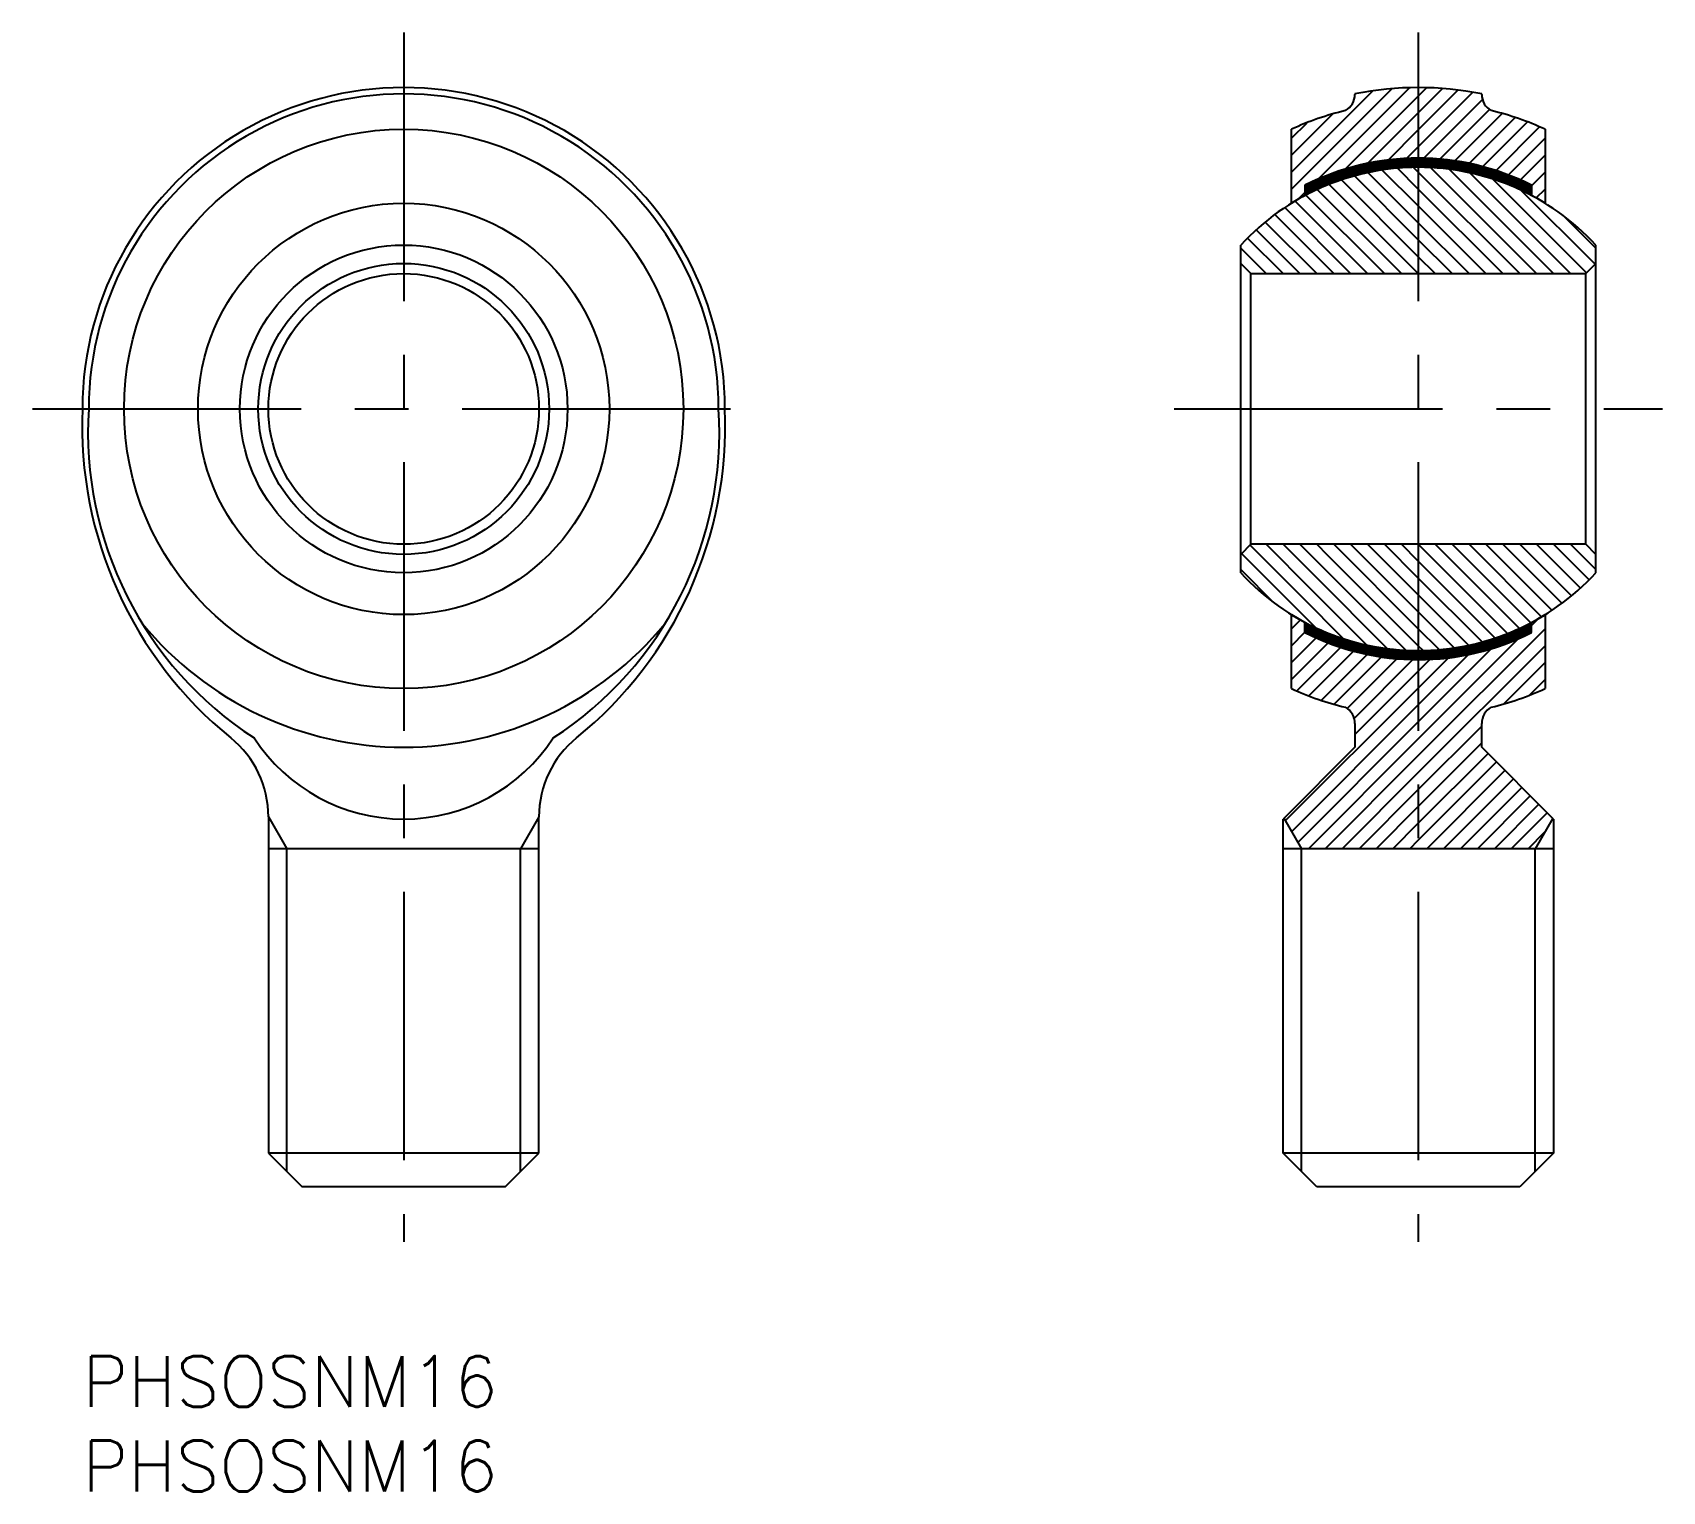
# Model space of a CAD drawing. Extents: x -2.9 to 93.4, y -8 to 78.2.
import ezdxf

# ---------------------------------------------------------------- set-up
doc = ezdxf.new("R2010")
doc.units = 0
doc.header["$LTSCALE"] = 0.5
doc.linetypes.add('CENTER', pattern=[50.8, 31.75, -6.35, 6.35, -6.35])
for name, color, linetype in [('MSM_CENTER', 1, 'CENTER'), ('MSM_CONTINUOUS', 7, 'CONTINUOUS'), ('MSM_NARROW', 5, 'CONTINUOUS'), ('MSM_PART_NUMBER', 7, 'CONTINUOUS')]:
    doc.layers.add(name, color=color, linetype=linetype)
doc.styles.get("Standard").update_dxf_attribs({"font": 'txt.shx', "height": 3, "bigfont": 'bigfont.shx'})

msp = doc.modelspace()

# ---------------------------------------------------------------- linework, layer by layer
at = {"layer": 'MSM_CENTER'}
for p, q in [((19, 78.25), (19, 6.75)), ((79, 78.25), (79, 6.75)), ((-2.945, 56), (40.945, 56)), ((64.565, 56), (93.435, 56))]:
    msp.add_line(p, q, dxfattribs=at)
at = {"layer": 'MSM_CONTINUOUS'}
for p, q in [((75.25, 74.626), (75.25, 74.6)), ((82.75, 74.6), (82.75, 74.626)), ((71.5, 68.161), (71.5, 72.538)), ((86.5, 72.538), (86.5, 68.161)), ((72.299, 69.228), (72.299, 68.622)), ((85.699, 69.228), (85.699, 68.622)), ((68.5, 46.311), (68.5, 65.689)), ((89.5, 46.311), (89.5, 65.689)), ((68.5, 64.6), (69.1, 64)), ((88.9, 64), (89.5, 64.6)), ((69.1, 64), (88.9, 64)), ((69.1, 48), (69.1, 64)), ((88.9, 48), (88.9, 64)), ((69.1, 48), (68.5, 47.4)), ((88.9, 48), (69.1, 48)), ((89.5, 47.4), (88.9, 48)), ((71.5, 39.462), (71.5, 43.839)), ((72.299, 42.772), (72.299, 43.378)), ((85.699, 42.772), (85.699, 43.378)), ((86.5, 43.839), (86.5, 39.462)), ((75.25, 37.4), (75.25, 36)), ((82.75, 36), (82.75, 37.4)), ((75.25, 36), (71, 31.75)), ((87, 31.75), (82.75, 36)), ((11, 31.888), (11, 12)), ((27, 12), (27, 31.888)), ((71, 12), (71, 31.75)), ((87, 31.75), (87, 12)), ((27, 30), (11, 30)), ((87, 30), (71, 30)), ((11, 12), (13, 10)), ((27, 12), (11, 12)), ((25, 10), (27, 12)), ((73, 10), (71, 12)), ((87, 12), (71, 12)), ((87, 12), (85, 10)), ((25, 10), (13, 10)), ((85, 10), (73, 10))]:
    msp.add_line(p, q, dxfattribs=at)
for radius in [16.538, 12.161, 9.689, 8.6, 8]:
    msp.add_circle((19, 56), radius, dxfattribs=at)
for centre, radius, start, end in [((19, 56), 19, 359.98885, 180.01115), ((19, 56), 18.626, 359.98863, 180.01137), ((74.15, 74.6), 1.1, 299.20201, 0), ((79, 56), 19, 78.61689, 101.38311), ((83.85, 74.6), 1.1, 180, 240.79799), ((79, 56), 18.159, 103.74046, 114.39387), ((79, 56), 18.159, 65.60613, 76.25954), ((78.999, 56.003), 14.825, 63.13182, 116.86818), ((79, 56), 14.287, 42.70055, 137.29945), ((79, 56), 14.287, 58.33617, 121.66383), ((23.77, 55.021), 23.79, 177.65042, 230.94418), ((21.889, 54.633), 21.558, 176.37325, 237.02428), ((16.111, 54.633), 21.558, 302.97572, 3.62675), ((14.23, 55.021), 23.79, 309.05582, 2.34958), ((79, 56), 14.288, 222.70055, 317.29945), ((79, 56), 14.288, 238.33617, 301.66383), ((19, 56), 20, 219.41517, 320.58483), ((78.999, 55.997), 14.825, 243.13182, 296.86818), ((79, 56), 18.159, 245.60613, 256.25954), ((79, 56), 18.159, 283.74046, 294.39387), ((74.15, 37.4), 1.1, 360, 60.79799), ((83.85, 37.4), 1.1, 119.20201, 180), ((5, 31.888), 6, 360, 50.94418), ((19, 42.309), 10.556, 213.08024, 326.91976), ((33, 31.888), 6, 129.05582, 180)]:
    msp.add_arc(centre, radius, start, end, dxfattribs=at)
at = {"layer": 'MSM_NARROW'}
for p, q in [((71.499, 69), (77.429, 74.93)), ((71.499, 70), (76.304, 74.805)), ((73.101, 69.602), (78.486, 74.987)), ((74.679, 70.181), (78.999, 74.5)), ((78.999, 74.5), (79.487, 74.988)), ((78.999, 73.5), (80.438, 74.94)), ((78.999, 72.5), (81.347, 74.848)), ((78.999, 71.5), (82.218, 74.719)), ((79.319, 70.82), (82.796, 74.297)), ((71.499, 71), (73.937, 73.438)), ((76.023, 70.525), (78.999, 73.5)), ((80.268, 70.769), (83.209, 73.71)), ((81.165, 70.666), (83.963, 73.465)), ((71.499, 72), (72.423, 72.924)), ((77.215, 70.716), (78.999, 72.5)), ((82.016, 70.517), (84.727, 73.229)), ((82.825, 70.326), (85.464, 72.965)), ((83.596, 70.097), (86.175, 72.676)), ((78.309, 70.81), (78.999, 71.5)), ((84.333, 69.834), (86.499, 72)), ((75.393, 69.823), (75.393, 70.379)), ((75.499, 69.849), (75.499, 70.404)), ((75.605, 69.876), (75.605, 70.43)), ((75.711, 69.902), (75.711, 70.455)), ((75.817, 69.929), (75.817, 70.48)), ((75.923, 69.955), (75.923, 70.506)), ((76.029, 69.975), (76.029, 70.526)), ((76.135, 69.996), (76.135, 70.545)), ((76.241, 70.016), (76.241, 70.565)), ((76.347, 70.037), (76.347, 70.584)), ((76.453, 70.057), (76.453, 70.604)), ((76.559, 70.077), (76.559, 70.623)), ((76.665, 70.098), (76.665, 70.643)), ((76.771, 70.113), (76.771, 70.658)), ((76.878, 70.128), (76.878, 70.672)), ((76.984, 70.142), (76.984, 70.686)), ((77.09, 70.157), (77.09, 70.7)), ((77.196, 70.171), (77.196, 70.714)), ((77.302, 70.186), (77.302, 70.728)), ((77.408, 70.2), (77.408, 70.742)), ((77.514, 70.211), (77.514, 70.752)), ((77.62, 70.22), (77.62, 70.761)), ((77.726, 70.228), (77.726, 70.769)), ((77.832, 70.237), (77.832, 70.777)), ((77.938, 70.246), (77.938, 70.786)), ((78.044, 70.254), (78.044, 70.794)), ((78.15, 70.263), (78.15, 70.802)), ((78.256, 70.27), (78.256, 70.809)), ((78.362, 70.273), (78.362, 70.812)), ((78.469, 70.276), (78.469, 70.815)), ((78.575, 70.278), (78.575, 70.817)), ((78.681, 70.281), (78.681, 70.82)), ((78.787, 70.284), (78.787, 70.823)), ((78.893, 70.287), (78.893, 70.826)), ((78.999, 70.29), (78.999, 70.828)), ((79.105, 70.287), (79.105, 70.826)), ((79.211, 70.284), (79.211, 70.823)), ((79.317, 70.281), (79.317, 70.82)), ((79.423, 70.278), (79.423, 70.817)), ((79.529, 70.276), (79.529, 70.815)), ((79.635, 70.273), (79.635, 70.812)), ((79.741, 70.27), (79.741, 70.809)), ((79.847, 70.263), (79.847, 70.802)), ((79.953, 70.254), (79.953, 70.794)), ((80.06, 70.246), (80.06, 70.786)), ((80.166, 70.237), (80.166, 70.777)), ((80.272, 70.228), (80.272, 70.769)), ((80.378, 70.22), (80.378, 70.761)), ((80.484, 70.211), (80.484, 70.752)), ((80.59, 70.2), (80.59, 70.742)), ((80.696, 70.186), (80.696, 70.728)), ((80.802, 70.171), (80.802, 70.714)), ((80.908, 70.157), (80.908, 70.7)), ((81.014, 70.142), (81.014, 70.686)), ((81.12, 70.128), (81.12, 70.672)), ((81.226, 70.113), (81.226, 70.658)), ((81.332, 70.098), (81.332, 70.643)), ((81.438, 70.077), (81.438, 70.623)), ((81.544, 70.057), (81.544, 70.604)), ((81.651, 70.037), (81.651, 70.584)), ((81.757, 70.016), (81.757, 70.565)), ((81.863, 69.996), (81.863, 70.545)), ((81.969, 69.975), (81.969, 70.526)), ((82.075, 69.955), (82.075, 70.506)), ((82.181, 69.929), (82.181, 70.48)), ((82.287, 69.902), (82.287, 70.455)), ((82.393, 69.876), (82.393, 70.43)), ((82.499, 69.849), (82.499, 70.404)), ((82.605, 69.823), (82.605, 70.379)), ((85.04, 69.541), (86.499, 71)), ((72.741, 68.841), (72.741, 69.438)), ((72.847, 68.894), (72.847, 69.488)), ((72.953, 68.947), (72.953, 69.538)), ((73.059, 68.995), (73.059, 69.585)), ((73.165, 69.041), (73.165, 69.628)), ((73.271, 69.086), (73.271, 69.672)), ((73.377, 69.132), (73.377, 69.716)), ((73.483, 69.178), (73.483, 69.76)), ((73.589, 69.224), (73.589, 69.803)), ((73.696, 69.269), (73.696, 69.847)), ((73.802, 69.309), (73.802, 69.885)), ((73.908, 69.348), (73.908, 69.923)), ((74.014, 69.387), (74.014, 69.96)), ((74.12, 69.426), (74.12, 69.997)), ((74.226, 69.465), (74.226, 70.035)), ((74.332, 69.504), (74.332, 70.072)), ((74.438, 69.542), (74.438, 70.109)), ((78.999, 65), (74.453, 69.545)), ((74.544, 69.575), (74.544, 70.141)), ((74.65, 69.608), (74.65, 70.172)), ((74.756, 69.64), (74.756, 70.203)), ((74.862, 69.673), (74.862, 70.234)), ((74.968, 69.705), (74.968, 70.266)), ((75.074, 69.738), (75.074, 70.297)), ((75.18, 69.77), (75.18, 70.328)), ((78.999, 66), (75.22, 69.779)), ((75.287, 69.797), (75.287, 70.354)), ((78.999, 67), (76.025, 69.974)), ((78.999, 68), (76.872, 70.126)), ((78.999, 69), (77.767, 70.232)), ((78.999, 70), (78.717, 70.282)), ((84.999, 64), (78.999, 70)), ((85.999, 64), (79.729, 70.27)), ((86.999, 64), (80.832, 70.167)), ((87.999, 64), (82.038, 69.961)), ((82.711, 69.797), (82.711, 70.354)), ((82.817, 69.77), (82.817, 70.328)), ((82.923, 69.738), (82.923, 70.297)), ((83.029, 69.705), (83.029, 70.266)), ((83.135, 69.673), (83.135, 70.234)), ((83.241, 69.64), (83.241, 70.203)), ((83.348, 69.608), (83.348, 70.172)), ((88.949, 64.05), (83.412, 69.587)), ((83.454, 69.575), (83.454, 70.141)), ((83.56, 69.542), (83.56, 70.109)), ((83.666, 69.504), (83.666, 70.072)), ((83.772, 69.465), (83.772, 70.035)), ((83.878, 69.426), (83.878, 69.997)), ((83.984, 69.387), (83.984, 69.96)), ((84.09, 69.348), (84.09, 69.923)), ((84.196, 69.309), (84.196, 69.885)), ((84.302, 69.269), (84.302, 69.847)), ((84.408, 69.224), (84.408, 69.803)), ((84.514, 69.178), (84.514, 69.76)), ((84.62, 69.132), (84.62, 69.716)), ((84.726, 69.086), (84.726, 69.672)), ((84.832, 69.041), (84.832, 69.628)), ((84.939, 68.995), (84.939, 69.585)), ((85.045, 68.947), (85.045, 69.538)), ((85.151, 68.894), (85.151, 69.488)), ((85.257, 68.841), (85.257, 69.438)), ((85.699, 69.2), (86.499, 70)), ((71.902, 68.403), (72.299, 68.8)), ((72.317, 68.631), (72.317, 69.236)), ((76.999, 64), (72.353, 68.646)), ((72.423, 68.683), (72.423, 69.287)), ((72.529, 68.736), (72.529, 69.337)), ((72.635, 68.789), (72.635, 69.387)), ((77.999, 64), (73.022, 68.977)), ((78.999, 64), (73.722, 69.277)), ((83.999, 64), (78.999, 69)), ((89.449, 64.55), (85.058, 68.941)), ((85.363, 68.789), (85.363, 69.387)), ((85.469, 68.736), (85.469, 69.337)), ((85.575, 68.683), (85.575, 69.287)), ((85.681, 68.631), (85.681, 69.236)), ((85.971, 68.472), (86.499, 69)), ((73.999, 64), (70.51, 67.489)), ((74.999, 64), (71.098, 67.901)), ((75.999, 64), (71.712, 68.287)), ((82.999, 64), (78.999, 68)), ((71.999, 64), (69.41, 66.589)), ((72.999, 64), (69.948, 67.051)), ((81.999, 64), (78.999, 67)), ((89.499, 65.5), (87.572, 67.427)), ((70.999, 64), (68.897, 66.102)), ((80.999, 64), (78.999, 66)), ((69.999, 64), (68.499, 65.5)), ((79.999, 64), (78.999, 65)), ((69.119, 46.88), (68.549, 47.45)), ((69.639, 47.36), (69.049, 47.95)), ((72.133, 44.865), (69.639, 47.36)), ((70.159, 47.84), (69.999, 48)), ((72.515, 45.484), (70.159, 47.84)), ((72.896, 46.103), (70.999, 48)), ((73.278, 46.721), (71.999, 48)), ((73.659, 47.34), (72.999, 48)), ((78.999, 42), (73.659, 47.34)), ((74.041, 47.958), (73.999, 48)), ((78.999, 43), (74.041, 47.958)), ((78.999, 44), (74.999, 48)), ((78.999, 45), (75.999, 48)), ((78.999, 46), (76.999, 48)), ((78.999, 47), (77.999, 48)), ((84.276, 42.723), (78.999, 48)), ((84.976, 43.023), (79.999, 48)), ((85.645, 43.354), (80.999, 48)), ((86.286, 43.713), (81.999, 48)), ((86.9, 44.099), (82.999, 48)), ((87.488, 44.511), (83.999, 48)), ((88.05, 44.949), (84.999, 48)), ((88.587, 45.411), (85.999, 48)), ((89.1, 45.898), (86.999, 48)), ((89.499, 46.5), (87.999, 48)), ((68.599, 46.4), (68.499, 46.5)), ((70.425, 44.573), (68.599, 46.4)), ((71.752, 44.247), (69.119, 46.88)), ((78.269, 41.73), (73.278, 46.721)), ((83.544, 42.455), (78.999, 47)), ((75.96, 42.039), (72.515, 45.484)), ((77.166, 41.833), (72.896, 46.103)), ((82.778, 42.221), (78.999, 46)), ((74.585, 42.414), (72.133, 44.865)), ((81.973, 42.026), (78.999, 45)), ((71.499, 43), (72.027, 43.528)), ((72.938, 43.06), (71.752, 44.247)), ((81.125, 41.874), (78.999, 44)), ((85.699, 43.2), (86.096, 43.597)), ((71.499, 42), (72.299, 42.8)), ((71.499, 41), (72.958, 42.459)), ((72.317, 42.764), (72.317, 43.369)), ((72.423, 42.713), (72.423, 43.317)), ((72.529, 42.663), (72.529, 43.264)), ((72.635, 42.613), (72.635, 43.211)), ((72.741, 42.562), (72.741, 43.159)), ((72.847, 42.512), (72.847, 43.106)), ((72.953, 42.462), (72.953, 43.053)), ((73.059, 42.415), (73.059, 43.005)), ((73.165, 42.372), (73.165, 42.959)), ((73.271, 42.328), (73.271, 42.914)), ((73.377, 42.284), (73.377, 42.868)), ((73.483, 42.24), (73.483, 42.822)), ((73.589, 42.197), (73.589, 42.776)), ((73.696, 42.153), (73.696, 42.731)), ((73.802, 42.115), (73.802, 42.691)), ((73.908, 42.077), (73.908, 42.652)), ((74.014, 42.04), (74.014, 42.613)), ((74.12, 42.003), (74.12, 42.574)), ((74.226, 41.965), (74.226, 42.535)), ((74.332, 41.928), (74.332, 42.496)), ((74.438, 41.891), (74.438, 42.458)), ((74.544, 41.859), (74.544, 42.425)), ((80.23, 41.768), (78.999, 43)), ((78.999, 35.5), (86.499, 43)), ((83.454, 41.859), (83.454, 42.425)), ((83.56, 41.891), (83.56, 42.458)), ((83.666, 41.928), (83.666, 42.496)), ((83.772, 41.965), (83.772, 42.535)), ((83.878, 42.003), (83.878, 42.574)), ((83.984, 42.04), (83.984, 42.613)), ((84.09, 42.077), (84.09, 42.652)), ((84.196, 42.115), (84.196, 42.691)), ((84.302, 42.153), (84.302, 42.731)), ((84.408, 42.197), (84.408, 42.776)), ((84.514, 42.24), (84.514, 42.822)), ((84.62, 42.284), (84.62, 42.868)), ((84.726, 42.328), (84.726, 42.914)), ((84.832, 42.372), (84.832, 42.959)), ((84.939, 42.415), (84.939, 43.005)), ((85.045, 42.462), (85.045, 43.053)), ((85.151, 42.512), (85.151, 43.106)), ((85.257, 42.562), (85.257, 43.159)), ((85.363, 42.613), (85.363, 43.211)), ((85.469, 42.663), (85.469, 43.264)), ((85.575, 42.713), (85.575, 43.317)), ((85.681, 42.764), (85.681, 43.369)), ((71.499, 40), (73.665, 42.166)), ((71.823, 39.324), (74.402, 41.903)), ((72.534, 39.035), (75.173, 41.674)), ((73.27, 38.771), (75.982, 41.483)), ((74.65, 41.828), (74.65, 42.392)), ((74.756, 41.797), (74.756, 42.36)), ((74.862, 41.766), (74.862, 42.327)), ((74.968, 41.734), (74.968, 42.295)), ((75.074, 41.703), (75.074, 42.262)), ((75.18, 41.672), (75.18, 42.23)), ((75.287, 41.646), (75.287, 42.203)), ((75.393, 41.621), (75.393, 42.177)), ((75.499, 41.596), (75.499, 42.151)), ((75.605, 41.57), (75.605, 42.124)), ((75.711, 41.545), (75.711, 42.098)), ((75.817, 41.52), (75.817, 42.071)), ((75.923, 41.494), (75.923, 42.045)), ((76.029, 41.474), (76.029, 42.025)), ((76.135, 41.455), (76.135, 42.004)), ((76.241, 41.435), (76.241, 41.984)), ((76.347, 41.416), (76.347, 41.963)), ((76.453, 41.396), (76.453, 41.943)), ((76.559, 41.377), (76.559, 41.923)), ((76.665, 41.357), (76.665, 41.902)), ((76.771, 41.342), (76.771, 41.887)), ((76.878, 41.328), (76.878, 41.872)), ((76.984, 41.314), (76.984, 41.858)), ((77.09, 41.3), (77.09, 41.843)), ((77.196, 41.286), (77.196, 41.829)), ((77.302, 41.272), (77.302, 41.814)), ((77.408, 41.258), (77.408, 41.8)), ((77.514, 41.248), (77.514, 41.789)), ((77.62, 41.239), (77.62, 41.78)), ((77.726, 41.231), (77.726, 41.772)), ((77.832, 41.223), (77.832, 41.763)), ((77.938, 41.214), (77.938, 41.754)), ((78.044, 41.206), (78.044, 41.746)), ((78.15, 41.198), (78.15, 41.737)), ((78.256, 41.191), (78.256, 41.73)), ((78.362, 41.188), (78.362, 41.727)), ((78.469, 41.185), (78.469, 41.724)), ((78.575, 41.183), (78.575, 41.722)), ((78.681, 41.18), (78.681, 41.719)), ((78.787, 41.177), (78.787, 41.716)), ((78.893, 41.174), (78.893, 41.713)), ((78.999, 36.5), (84.897, 42.398)), ((79.281, 41.718), (78.999, 42)), ((78.999, 34.5), (86.499, 42)), ((78.999, 37.5), (83.318, 41.819)), ((78.999, 41.172), (78.999, 41.71)), ((78.999, 38.5), (81.974, 41.475)), ((79.105, 41.174), (79.105, 41.713)), ((79.211, 41.177), (79.211, 41.716)), ((79.317, 41.18), (79.317, 41.719)), ((79.423, 41.183), (79.423, 41.722)), ((79.529, 41.185), (79.529, 41.724)), ((79.635, 41.188), (79.635, 41.727)), ((79.741, 41.191), (79.741, 41.73)), ((79.847, 41.198), (79.847, 41.737)), ((79.953, 41.206), (79.953, 41.746)), ((80.06, 41.214), (80.06, 41.754)), ((80.166, 41.223), (80.166, 41.763)), ((80.272, 41.231), (80.272, 41.772)), ((80.378, 41.239), (80.378, 41.78)), ((80.484, 41.248), (80.484, 41.789)), ((80.59, 41.258), (80.59, 41.8)), ((80.696, 41.272), (80.696, 41.814)), ((80.802, 41.286), (80.802, 41.829)), ((80.908, 41.3), (80.908, 41.843)), ((81.014, 41.314), (81.014, 41.858)), ((81.12, 41.328), (81.12, 41.872)), ((81.226, 41.342), (81.226, 41.887)), ((81.332, 41.357), (81.332, 41.902)), ((81.438, 41.377), (81.438, 41.923)), ((81.544, 41.396), (81.544, 41.943)), ((81.651, 41.416), (81.651, 41.963)), ((81.757, 41.435), (81.757, 41.984)), ((81.863, 41.455), (81.863, 42.004)), ((81.969, 41.474), (81.969, 42.025)), ((82.075, 41.494), (82.075, 42.045)), ((82.181, 41.52), (82.181, 42.071)), ((82.287, 41.545), (82.287, 42.098)), ((82.393, 41.57), (82.393, 42.124)), ((82.499, 41.596), (82.499, 42.151)), ((82.605, 41.621), (82.605, 42.177)), ((82.711, 41.646), (82.711, 42.203)), ((82.817, 41.672), (82.817, 42.23)), ((82.923, 41.703), (82.923, 42.262)), ((83.029, 41.734), (83.029, 42.295)), ((83.135, 41.766), (83.135, 42.327)), ((83.241, 41.797), (83.241, 42.36)), ((83.348, 41.828), (83.348, 42.392)), ((74.034, 38.535), (76.833, 41.334)), ((74.789, 38.29), (77.73, 41.231)), ((75.202, 37.703), (78.679, 41.18)), ((75.249, 36.75), (78.999, 40.5)), ((78.999, 39.5), (80.783, 41.284)), ((78.999, 40.5), (79.688, 41.19)), ((84.06, 38.562), (86.499, 41)), ((85.575, 39.076), (86.499, 40)), ((71.136, 31.637), (78.999, 39.5)), ((71.502, 31.003), (78.999, 38.5)), ((71.868, 30.369), (78.999, 37.5)), ((78.999, 33.5), (82.749, 37.25)), ((72.499, 30), (78.999, 36.5)), ((78.999, 32.5), (82.749, 36.25)), ((73.499, 30), (78.999, 35.5)), ((78.999, 31.5), (83.124, 35.625)), ((78.999, 30.5), (83.624, 35.125)), ((74.499, 30), (78.999, 34.5)), ((79.499, 30), (84.124, 34.625)), ((80.499, 30), (84.624, 34.125)), ((75.499, 30), (78.999, 33.5)), ((81.499, 30), (85.124, 33.625)), ((82.499, 30), (85.624, 33.125)), ((11, 31.875), (12.083, 30)), ((27, 31.875), (25.917, 30)), ((76.499, 30), (78.999, 32.5)), ((83.499, 30), (86.124, 32.625)), ((84.499, 30), (86.624, 32.125)), ((71.046, 31.796), (72.083, 30)), ((77.499, 30), (78.999, 31.5)), ((85.499, 30), (86.487, 30.988)), ((86.954, 31.796), (85.918, 30)), ((12.083, 10.917), (12.083, 30)), ((25.917, 10.917), (25.917, 30)), ((72.083, 10.917), (72.083, 30)), ((78.499, 30), (78.999, 30.5)), ((85.918, 10.917), (85.918, 30))]:
    msp.add_line(p, q, dxfattribs=at)

# ---------------------------------------------------------------- texts
at = {"layer": 'MSM_PART_NUMBER'}
for p in [(0, -3), (0, -8)]:
    msp.add_text('PHSOSNM16', height=3, dxfattribs=at).set_placement(p)

doc.saveas('drawing.dxf')
